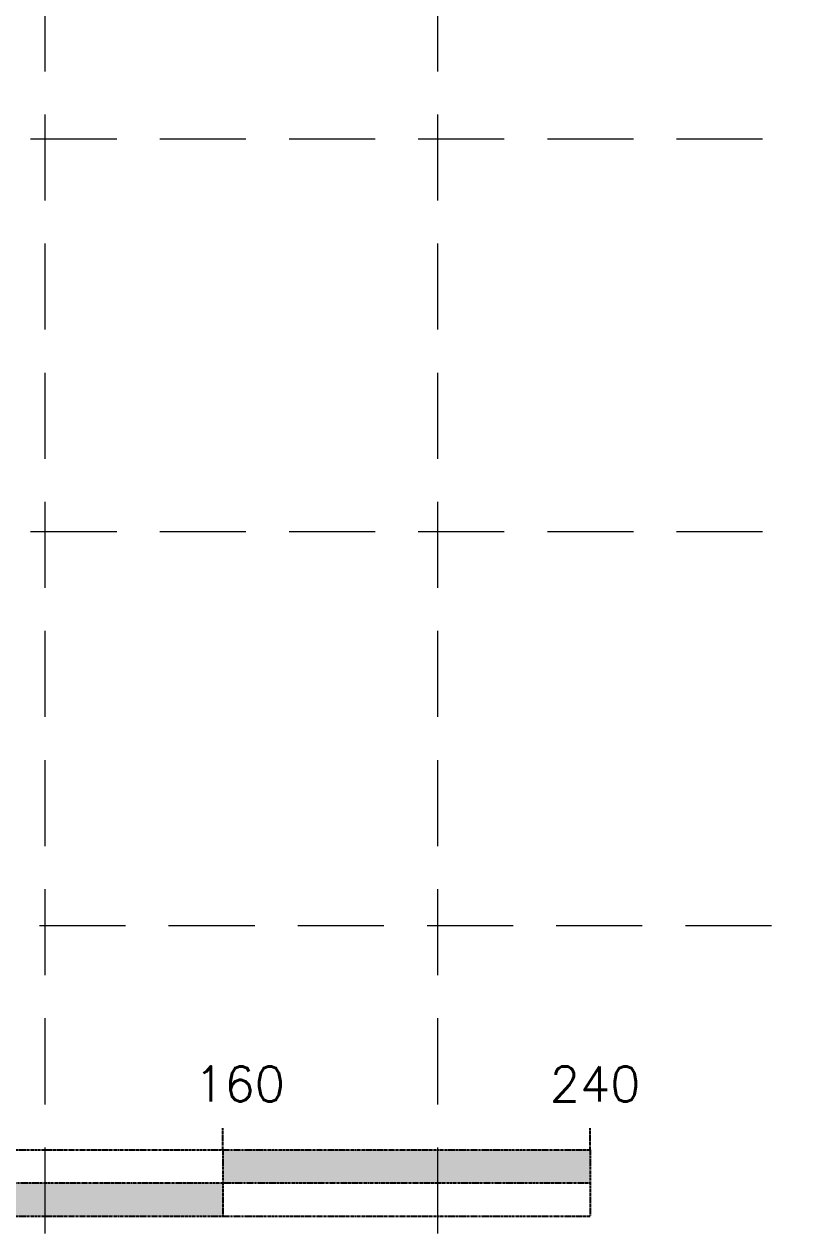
# Model space of a CAD drawing. Header units: inches. Extents: x 43981 to 49538, y 44001 to 47429.
# Drawn here: x 44322.4 to 44490.4, y 44623.1 to 44884.9 of the extents above; entities that cross this region are included whole.
import ezdxf

# ---------------------------------------------------------------- set-up
doc = ezdxf.new("R2010")
doc.units = ezdxf.units.IN
doc.header["$MEASUREMENT"] = 0
doc.linetypes.add('FLOWLINE', pattern=[0.7, 0.5, -0.05, 0, -0.05, 0, -0.05, 0, -0.05])
doc.linetypes.add('HIDDEN', pattern=[0.375, 0.25, -0.125])
doc.layers.add('GRID', color=254, linetype='HIDDEN')
doc.layers.add('V-100Y-FLD-PLAN-E', color=7, linetype='FLOWLINE')
doc.styles.add('L120', font='simplex', dxfattribs={"height": 12})

# ---------------------------------------------------------------- blocks, each defined once
blk = doc.blocks.new('A$C67AE6006')
h = blk.add_hatch(color=7)
h.paths.add_polyline_path([(82.09, 7.2), (82.09, 14.41), (2.12, 14.41), (2.12, 7.2)])
h.paths.add_polyline_path([(82.09, 7.2), (82.09, 0), (162.06, 0), (162.06, 7.2)])
h.paths.add_polyline_path([(162.06, 14.41), (162.06, 7.2), (242.03, 7.2), (242.03, 14.41)])
at = {"color": 7}
for p, q in [((2.12, 14.41), (2.12, 19.21)), ((82.09, 14.41), (82.09, 19.21)), ((162.06, 14.41), (162.06, 19.21)), ((242.03, 14.41), (242.03, 19.21)), ((2.12, 14.41), (82.09, 14.41)), ((2.12, 14.41), (2.12, 0)), ((82.09, 14.41), (242.03, 14.41)), ((82.09, 14.41), (82.09, 0)), ((162.06, 14.41), (162.06, 0)), ((242.03, 14.41), (242.03, 0)), ((2.12, 7.2), (242.03, 7.2)), ((2.12, 0), (82.09, 0)), ((82.09, 0), (242.03, 0))]:
    blk.add_line(p, q, dxfattribs=at)
at = {"color": 7, "style": 'L120'}
for s, height, p in [('0', 7.68, (0, 24.93)), ('80', 7.677, (75.8, 26.1)), ('160', 7.677, (155.84, 24.93)), ('240', 7.677, (233.24, 24.93))]:
    blk.add_text(s, height=height, dxfattribs=at).set_placement(p)

msp = doc.modelspace()

# ---------------------------------------------------------------- linework, layer by layer
at = {"layer": 'GRID', "color": 252, "linetype": 'HIDDEN', "lineweight": 0, "ltscale": 75}
for p, q in [((44326.91, 47340.2), (44326.91, 44346.51)), ((44412.41, 47340.2), (44412.41, 44346.51)), ((44070.69, 44859.89), (49371.69, 44859.89)), ((44070.69, 44774.39), (49371.69, 44774.39)), ((44072.61, 44688.51), (49373.61, 44688.51))]:
    msp.add_line(p, q, dxfattribs=at)

# ---------------------------------------------------------------- block references
at = {"layer": 'V-100Y-FLD-PLAN-E'}
msp.add_blockref('A$C67AE6006', (44203.6, 44625.25), dxfattribs=at)

doc.saveas('drawing.dxf')
